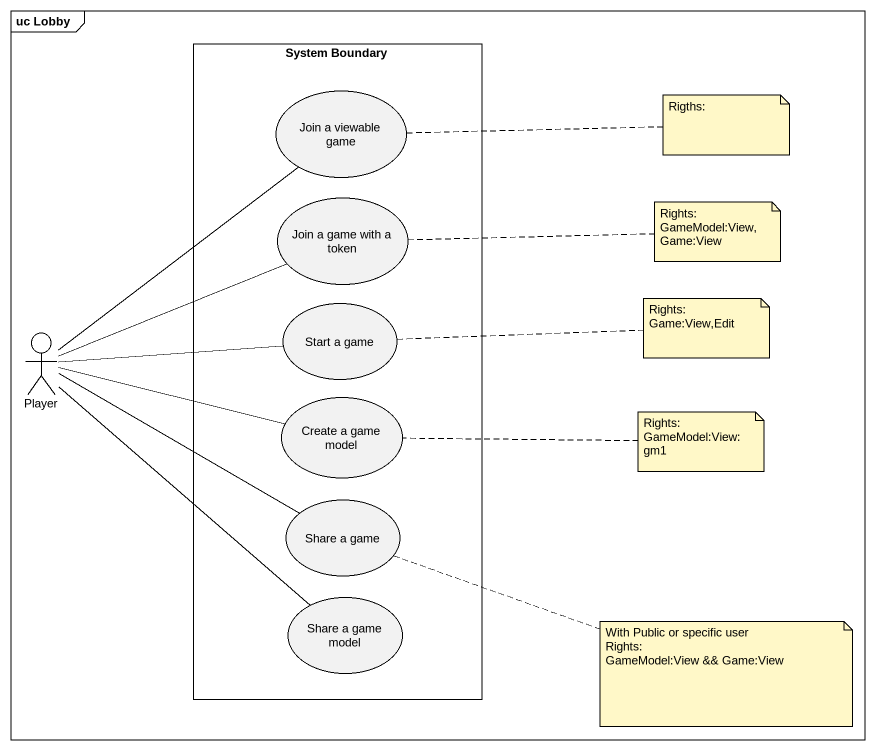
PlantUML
@startuml
mainframe uc Lobby
rectangle "System Boundary" as System_Boundary {
  usecase "Join a viewable game" as Join_a_viewable_game
  usecase "Join a game with a token" as Join_a_game_with_a_token
  usecase "Start a game" as Start_a_game
  usecase "Create a game model" as Create_a_game_model
  usecase "Share a game" as Share_a_game
  usecase "Share a game model" as Share_a_game_model
}
actor Player
Player -up- Join_a_viewable_game
Player -right- Join_a_game_with_a_token
Player -right- Start_a_game
Player -right- Create_a_game_model
Player -right- Share_a_game
Player -- Share_a_game_model
note right of Join_a_viewable_game : Rigths:
note right of Join_a_game_with_a_token : Rights: GameModel:View, Game:View
note right of Start_a_game : Rights: Game:View,Edit
note right of Create_a_game_model : Rights: GameModel:View:gm1
note right of Share_a_game
  With Public or specific user
  Rights:
  GameModel:View && Game:View
end note
@enduml
